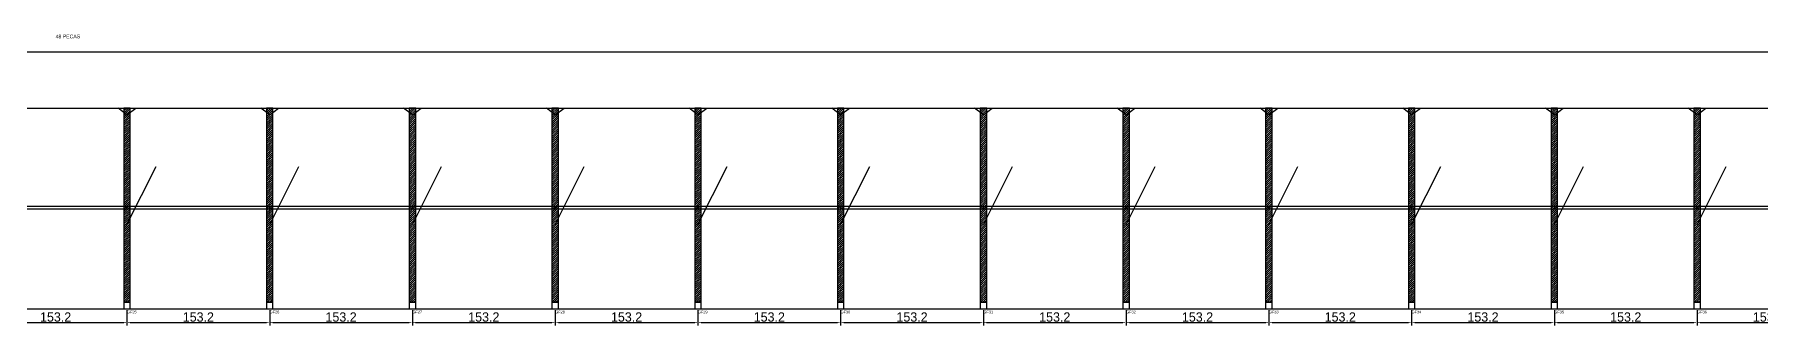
# Model space of a CAD drawing. Header units: metres. Extents: x -30 to 7290, y -25 to 308.
# Drawn here: x 3607 to 5459, y -25 to 287 of the extents above; entities that cross this region are included whole.
import ezdxf

# ---------------------------------------------------------------- set-up
doc = ezdxf.new("R2010")
doc.units = ezdxf.units.M
for name, color, linetype in [('BARRA_ANCORAGEM', 1, 'Continuous'), ('COTA', 241, 'Continuous'), ('GARFOS OK', 3, 'Continuous'), ('NOME DA VIGA', 6, 'Continuous'), ('SARR_7x7', 40, 'Continuous'), ('TIRAS REESCORAMENTO', 252, 'Continuous'), ('VIGAS', 3, 'Continuous')]:
    doc.layers.add(name, color=color, linetype=linetype)
doc.dimstyles.new('EZ DXF', dxfattribs={"dimtxt": 10, "dimasz": 3.5, "dimexe": 3, "dimexo": 1.5, "dimgap": 1, "dimtad": 1, "dimdec": 1, "dimdsep": 46, "dimcen": 2.5, "dimazin": 3, "dimtfac": 1, "dimtmove": 0, "dimatfit": 3})

msp = doc.modelspace()

# ---------------------------------------------------------------- hatches: boundary and pattern name
at = {"layer": 'COTA'}
h = msp.add_hatch(dxfattribs=at)
h.set_pattern_fill('ANSI31', scale=0.5)
h.paths.add_polyline_path([(3702.92, 0), (3709.92, 0), (3709.92, 208), (3702.92, 208)])
h = msp.add_hatch(dxfattribs=at)
h.set_pattern_fill('ANSI31', scale=0.5)
h.paths.add_polyline_path([(3856.11, 0), (3863.11, 0), (3863.11, 208), (3856.11, 208)])
h = msp.add_hatch(dxfattribs=at)
h.set_pattern_fill('ANSI31', scale=0.5)
h.paths.add_polyline_path([(4009.29, 0), (4016.29, 0), (4016.29, 208), (4009.29, 208)])
h = msp.add_hatch(dxfattribs=at)
h.set_pattern_fill('ANSI31', scale=0.5)
h.paths.add_polyline_path([(4162.48, 0), (4169.48, 0), (4169.48, 208), (4162.48, 208)])
h = msp.add_hatch(dxfattribs=at)
h.set_pattern_fill('ANSI31', scale=0.5)
h.paths.add_polyline_path([(4315.66, 0), (4322.66, 0), (4322.66, 208), (4315.66, 208)])
h = msp.add_hatch(dxfattribs=at)
h.set_pattern_fill('ANSI31', scale=0.5)
h.paths.add_polyline_path([(4468.84, 0), (4475.84, 0), (4475.84, 208), (4468.84, 208)])
h = msp.add_hatch(dxfattribs=at)
h.set_pattern_fill('ANSI31', scale=0.5)
h.paths.add_polyline_path([(4622.03, 0), (4629.03, 0), (4629.03, 208), (4622.03, 208)])
h = msp.add_hatch(dxfattribs=at)
h.set_pattern_fill('ANSI31', scale=0.5)
h.paths.add_polyline_path([(4775.21, 0), (4782.21, 0), (4782.21, 208), (4775.21, 208)])
h = msp.add_hatch(dxfattribs=at)
h.set_pattern_fill('ANSI31', scale=0.5)
h.paths.add_polyline_path([(4928.4, 0), (4935.4, 0), (4935.4, 208), (4928.4, 208)])
h = msp.add_hatch(dxfattribs=at)
h.set_pattern_fill('ANSI31', scale=0.5)
h.paths.add_polyline_path([(5081.58, 0), (5088.58, 0), (5088.58, 208), (5081.58, 208)])
h = msp.add_hatch(dxfattribs=at)
h.set_pattern_fill('ANSI31', scale=0.5)
h.paths.add_polyline_path([(5234.77, 0), (5241.77, 0), (5241.77, 208), (5234.77, 208)])
h = msp.add_hatch(dxfattribs=at)
h.set_pattern_fill('ANSI31', scale=0.5)
h.paths.add_polyline_path([(5387.95, 0), (5394.95, 0), (5394.95, 208), (5387.95, 208)])

# ---------------------------------------------------------------- linework, layer by layer
at = {"layer": 'BARRA_ANCORAGEM'}
for p, q in [((3706.42, 83.2), (3737.62, 145.6)), ((3859.61, 83.2), (3890.81, 145.6)), ((4012.79, 83.2), (4043.99, 145.6)), ((4165.98, 83.2), (4197.18, 145.6)), ((4319.16, 83.2), (4350.36, 145.6)), ((4472.34, 83.2), (4503.54, 145.6)), ((4625.53, 83.2), (4656.73, 145.6)), ((4778.71, 83.2), (4809.91, 145.6)), ((4931.9, 83.2), (4963.1, 145.6)), ((5085.08, 83.2), (5116.28, 145.6)), ((5238.27, 83.2), (5269.47, 145.6)), ((5391.45, 83.2), (5422.65, 145.6))]:
    msp.add_line(p, q, dxfattribs=at)
at = {"layer": 'GARFOS OK'}
for p, q in [((3706.42, 201), (3696.92, 208)), ((3696.92, 208), (3715.92, 208)), ((3706.42, 201), (3715.92, 208)), ((3859.61, 201), (3850.11, 208)), ((3850.11, 208), (3869.11, 208)), ((3859.61, 201), (3869.11, 208)), ((4012.79, 201), (4003.29, 208)), ((4003.29, 208), (4022.29, 208)), ((4012.79, 201), (4022.29, 208)), ((4165.98, 201), (4156.48, 208)), ((4156.48, 208), (4175.48, 208)), ((4165.98, 201), (4175.48, 208)), ((4319.16, 201), (4309.66, 208)), ((4309.66, 208), (4328.66, 208)), ((4319.16, 201), (4328.66, 208)), ((4472.34, 201), (4462.84, 208)), ((4462.84, 208), (4481.84, 208)), ((4472.34, 201), (4481.84, 208)), ((4625.53, 201), (4616.03, 208)), ((4616.03, 208), (4635.03, 208)), ((4625.53, 201), (4635.03, 208)), ((4778.71, 201), (4769.21, 208)), ((4769.21, 208), (4788.21, 208)), ((4778.71, 201), (4788.21, 208)), ((4931.9, 201), (4922.4, 208)), ((4922.4, 208), (4941.4, 208)), ((4931.9, 201), (4941.4, 208)), ((5085.08, 201), (5075.58, 208)), ((5075.58, 208), (5094.58, 208)), ((5085.08, 201), (5094.58, 208)), ((5238.27, 201), (5228.77, 208)), ((5228.77, 208), (5247.77, 208)), ((5238.27, 201), (5247.77, 208)), ((5391.45, 201), (5381.95, 208)), ((5381.95, 208), (5400.95, 208)), ((5391.45, 201), (5400.95, 208))]:
    msp.add_line(p, q, dxfattribs=at)
at = {"layer": 'GARFOS OK', "linetype": 'CONTINUOUS'}
msp.add_line((-30, -7), (7289.66, -7), dxfattribs=at)
at = {"layer": 'GARFOS OK'}
for points in [[(3702.92, 0), (3709.92, 0), (3709.92, 208), (3702.92, 208), (3702.92, 0)], [(3856.11, 0), (3863.11, 0), (3863.11, 208), (3856.11, 208), (3856.11, 0)], [(4009.29, 0), (4016.29, 0), (4016.29, 208), (4009.29, 208), (4009.29, 0)], [(4162.48, 0), (4169.48, 0), (4169.48, 208), (4162.48, 208), (4162.48, 0)], [(4315.66, 0), (4322.66, 0), (4322.66, 208), (4315.66, 208), (4315.66, 0)], [(4468.84, 0), (4475.84, 0), (4475.84, 208), (4468.84, 208), (4468.84, 0)], [(4622.03, 0), (4629.03, 0), (4629.03, 208), (4622.03, 208), (4622.03, 0)], [(4775.21, 0), (4782.21, 0), (4782.21, 208), (4775.21, 208), (4775.21, 0)], [(4928.4, 0), (4935.4, 0), (4935.4, 208), (4928.4, 208), (4928.4, 0)], [(5081.58, 0), (5088.58, 0), (5088.58, 208), (5081.58, 208), (5081.58, 0)], [(5234.77, 0), (5241.77, 0), (5241.77, 208), (5234.77, 208), (5234.77, 0)], [(5387.95, 0), (5394.95, 0), (5394.95, 208), (5387.95, 208), (5387.95, 0)]]:
    msp.add_lwpolyline(points, dxfattribs=at)
at = {"layer": 'SARR_7x7'}
for points in [[(3702.92, -7), (3709.92, -7), (3709.92, 0), (3702.92, 0), (3702.92, -7)], [(3856.11, -7), (3863.11, -7), (3863.11, 0), (3856.11, 0), (3856.11, -7)], [(4009.29, -7), (4016.29, -7), (4016.29, 0), (4009.29, 0), (4009.29, -7)], [(4162.48, -7), (4169.48, -7), (4169.48, 0), (4162.48, 0), (4162.48, -7)], [(4315.66, -7), (4322.66, -7), (4322.66, 0), (4315.66, 0), (4315.66, -7)], [(4468.84, -7), (4475.84, -7), (4475.84, 0), (4468.84, 0), (4468.84, -7)], [(4622.03, -7), (4629.03, -7), (4629.03, 0), (4622.03, 0), (4622.03, -7)], [(4775.21, -7), (4782.21, -7), (4782.21, 0), (4775.21, 0), (4775.21, -7)], [(4928.4, -7), (4935.4, -7), (4935.4, 0), (4928.4, 0), (4928.4, -7)], [(5081.58, -7), (5088.58, -7), (5088.58, 0), (5081.58, 0), (5081.58, -7)], [(5234.77, -7), (5241.77, -7), (5241.77, 0), (5234.77, 0), (5234.77, -7)], [(5387.95, -7), (5394.95, -7), (5394.95, 0), (5387.95, 0), (5387.95, -7)]]:
    msp.add_lwpolyline(points, dxfattribs=at)
at = {"layer": 'TIRAS REESCORAMENTO'}
for points in [[(3553.24, 100), (3706.42, 100), (3706.42, 102.5), (3553.24, 102.5), (3553.24, 100)], [(3706.42, 100), (3859.61, 100), (3859.61, 102.5), (3706.42, 102.5), (3706.42, 100)], [(3859.61, 100), (4012.79, 100), (4012.79, 102.5), (3859.61, 102.5), (3859.61, 100)], [(4012.79, 100), (4165.98, 100), (4165.98, 102.5), (4012.79, 102.5), (4012.79, 100)], [(4165.98, 100), (4319.16, 100), (4319.16, 102.5), (4165.98, 102.5), (4165.98, 100)], [(4319.16, 100), (4472.34, 100), (4472.34, 102.5), (4319.16, 102.5), (4319.16, 100)], [(4472.34, 100), (4625.53, 100), (4625.53, 102.5), (4472.34, 102.5), (4472.34, 100)], [(4625.53, 100), (4778.71, 100), (4778.71, 102.5), (4625.53, 102.5), (4625.53, 100)], [(4778.71, 100), (4931.9, 100), (4931.9, 102.5), (4778.71, 102.5), (4778.71, 100)], [(4931.9, 100), (5085.08, 100), (5085.08, 102.5), (4931.9, 102.5), (4931.9, 100)], [(5085.08, 100), (5238.27, 100), (5238.27, 102.5), (5085.08, 102.5), (5085.08, 100)], [(5238.27, 100), (5391.45, 100), (5391.45, 102.5), (5238.27, 102.5), (5238.27, 100)], [(5391.45, 100), (5544.63, 100), (5544.63, 102.5), (5391.45, 102.5), (5391.45, 100)]]:
    msp.add_lwpolyline(points, dxfattribs=at)
at = {"layer": 'VIGAS'}
msp.add_lwpolyline([(0, 208), (7259.66, 208), (7259.66, 268), (0, 268), (0, 208)], dxfattribs=at)

# ---------------------------------------------------------------- texts
at = {"layer": 'NOME DA VIGA'}
for s, height, p in [('48 PECAS', 4, (3629.83, 283)), ('GF25', 3, (3706.42, -12)), ('GF26', 3, (3859.61, -12)), ('GF27', 3, (4012.79, -12)), ('GF28', 3, (4165.98, -12)), ('GF29', 3, (4319.16, -12)), ('GF30', 3, (4472.34, -12)), ('GF31', 3, (4625.53, -12)), ('GF32', 3, (4778.71, -12)), ('GF33', 3, (4931.9, -12)), ('GF34', 3, (5085.08, -12)), ('GF35', 3, (5238.27, -12)), ('GF36', 3, (5391.45, -12))]:
    msp.add_text(s, height=height, dxfattribs=at).set_placement(p)

# ---------------------------------------------------------------- dimensions: what is measured, and where the dimension line sits
at = {"layer": 'COTA'}
for base, p1, p2 in [((3553.24, -22), (3553.24, -7), (3706.42, -7)), ((3706.42, -22), (3706.42, -7), (3859.61, -7)), ((3859.61, -22), (3859.61, -7), (4012.79, -7)), ((4012.79, -22), (4012.79, -7), (4165.98, -7)), ((4165.98, -22), (4165.98, -7), (4319.16, -7)), ((4319.16, -22), (4319.16, -7), (4472.34, -7)), ((4472.34, -22), (4472.34, -7), (4625.53, -7)), ((4625.53, -22), (4625.53, -7), (4778.71, -7)), ((4778.71, -22), (4778.71, -7), (4931.9, -7)), ((4931.9, -22), (4931.9, -7), (5085.08, -7)), ((5085.08, -22), (5085.08, -7), (5238.27, -7)), ((5238.27, -22), (5238.27, -7), (5391.45, -7)), ((5391.45, -22), (5391.45, -7), (5544.63, -7))]:
    msp.add_linear_dim(base=base, p1=p1, p2=p2, dimstyle='EZ DXF', dxfattribs=at).render()

doc.saveas('drawing.dxf')
